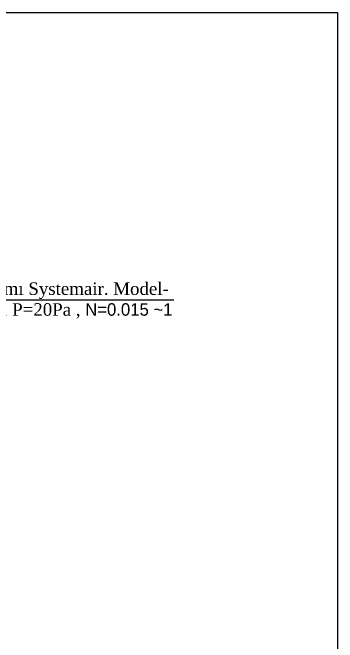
# Model space of a CAD drawing. Header units: inches. Extents: x 23 to 100097, y 11 to 104145.
# Drawn here: x 92929 to 100097, y 26997 to 40901 of the extents above; entities that cross this region are included whole.
import ezdxf

# ---------------------------------------------------------------- set-up
doc = ezdxf.new("R2010")
doc.units = ezdxf.units.IN
doc.header["$MEASUREMENT"] = 0
doc.layers.add('Cedvel', color=7, linetype='Continuous', lineweight=0)
doc.layers.add('Divar', color=7, linetype='Continuous', lineweight=25)
doc.styles.add('ilqar text 001', font='', dxfattribs={"height": 300})
doc.styles.get('ilqar text 001').set_extended_font_data('A3 Times AzLat')

msp = doc.modelspace()

# ---------------------------------------------------------------- linework, layer by layer
msp.add_lwpolyline([(69487.6, 40901.3), (100097.4, 40901.3), (100097.4, 11.1), (69487.6, 11.1)], close=True)
at = {"layer": 'Divar'}
msp.add_line((88122.8, 34562.7), (96484.9, 34562.7), dxfattribs=at)

# ---------------------------------------------------------------- texts
at = {"layer": 'Cedvel', "color": 4, "insert": (92334.1, 34141.2), "char_height": 275.7918, "width": 8393.222, "attachment_point": 8, "style": 'ilqar text 001'}
msp.add_mtext('{\\C256;S/Q sovurucu vertilator. \\fTimes New Roman|b0|i0|c238|p18;Firmı Systemair. Model-\\fA3 Times AzLat|b0|i0|c204|p18; BF-W-100A , \\fTimes New Roman|b0|i0|c238|p18;Q=\\fTimes New Roman|b0|i0|c0|p18;9\\fTimes New Roman|b0|i0|c238|p18;0m³/saa\\fTimes New Roman|b0|i0|c204|p18;t\\fTimes New Roman|b0|i0|c0|p18; , \\fTimes New Roman|b0|i0|c238|p18;P=\\fTimes New Roman|b0|i0|c0|p18;2\\fTimes New Roman|b0|i0|c238|p18;0Pa\\fTimes New Roman|b0|i0|c0|p18; ,\\fA3 Times AzLat|b0|i0|c204|p18; N=0.015 ~1}', dxfattribs=at)

doc.saveas('drawing.dxf')
